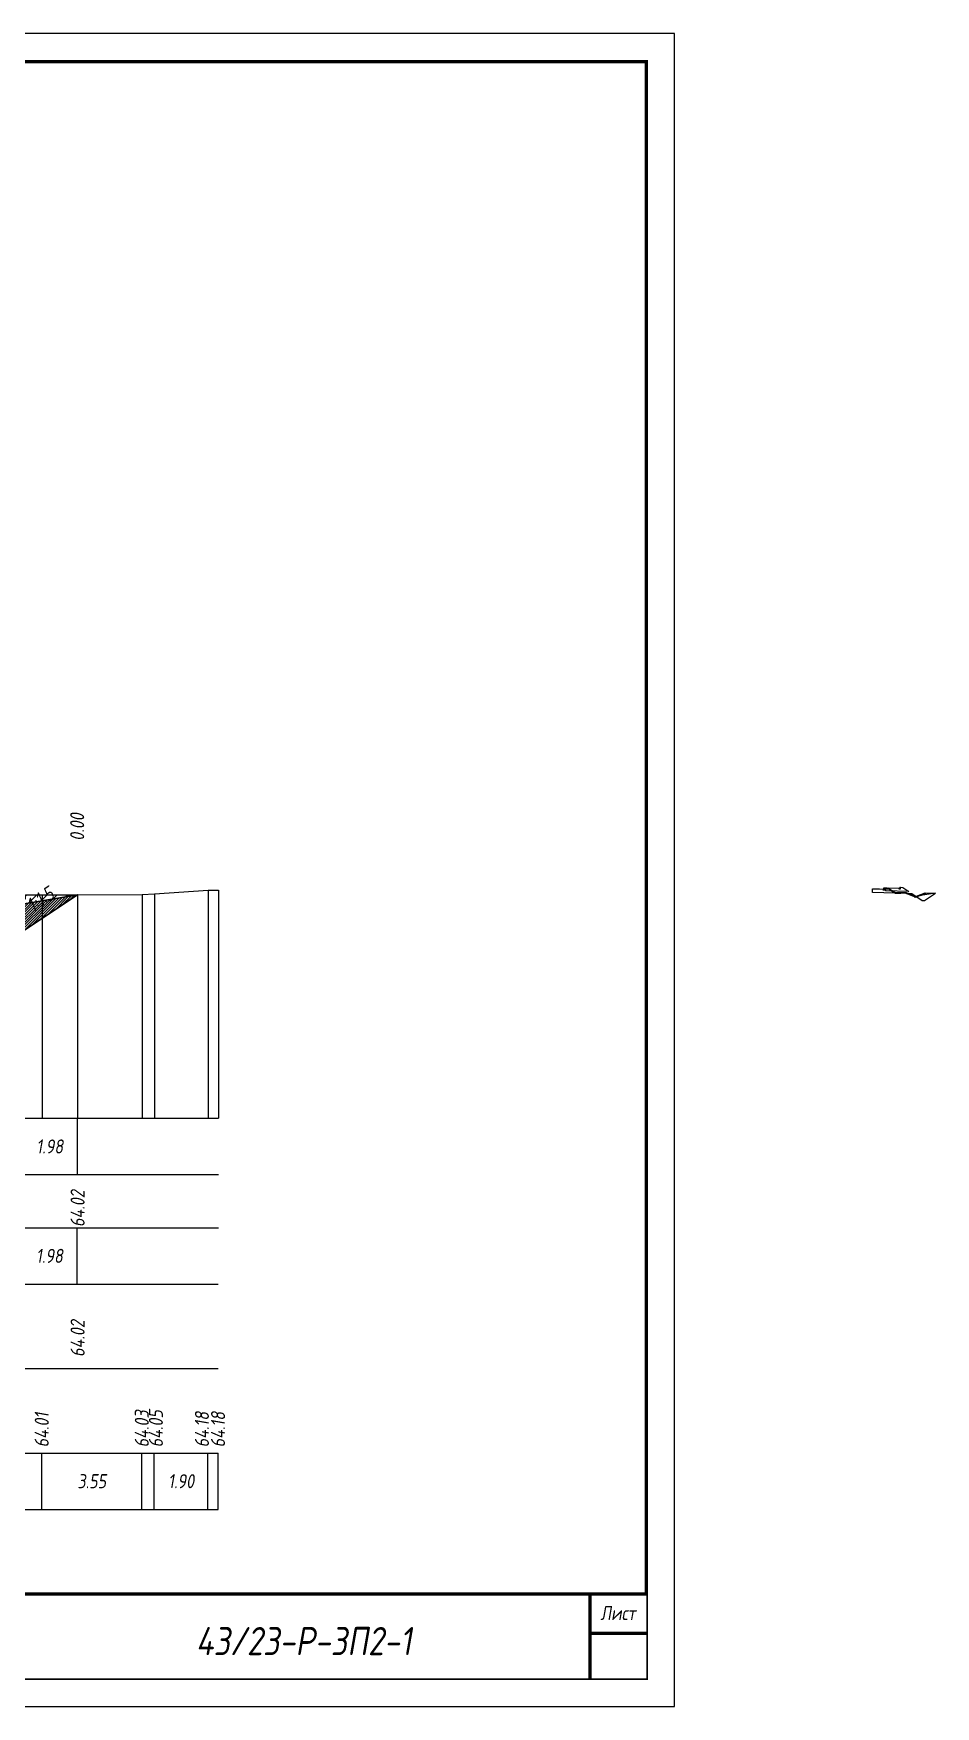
# Model space of a CAD drawing. Extents: x -717 to 1451, y -133302 to 233.
# Drawn here: x 276.1 to 436.3, y -131460.4 to -131163.4 of the extents above; entities that cross this region are included whole.
import ezdxf
from ezdxf.enums import TextEntityAlignment as Align

# ---------------------------------------------------------------- set-up
doc = ezdxf.new("R2010")
doc.units = 0
for name, color, linetype in [('Зарамочное оформление', 7, 'Continuous'), ('Код_510', 7, 'Continuous'), ('Код_514', 1, 'Continuous'), ('Код_516', 1, 'Continuous'), ('Контур_0', 7, 'Continuous'), ('Контур_508', 7, 'Continuous'), ('Контур_512', 7, 'Continuous'), ('Контур_513', 7, 'Continuous'), ('Красный поперечник', 1, 'Continuous'), ('Объём_2650', 7, 'Continuous'), ('Объём_2663', 7, 'Continuous'), ('Откосы', 7, 'Continuous'), ('Рабочие отметки', 7, 'Continuous'), ('Таблица', 7, 'Continuous'), ('Уклоны проезжей части', 7, 'Continuous'), ('Черный поперечник', 3, 'Continuous')]:
    doc.layers.add(name, color=color, linetype=linetype)
for name, color, linetype, true_color in [('Контур_2570', 7, 'Continuous', 0x80ff00), ('Контур_2741', 4, 'Continuous', 0x00ffff), ('Контур_2742', 4, 'Continuous', 0x00ffff), ('Контур_2743', 4, 'Continuous', 0x00ffff), ('Контур_2744', 7, 'Continuous', 0xa4ffff), ('Контур_2750', 4, 'Continuous', 0x00ffff), ('Контур_2751', 4, 'Continuous', 0x00ffff), ('Контур_2752', 4, 'Continuous', 0x00ffff), ('Контур_707', 4, 'Continuous', 0x00ffff), ('Объём_2563', 7, 'Continuous', 0xff8000), ('Объём_2570', 7, 'Continuous', 0x80ff00), ('Объём_2600', 7, 'Continuous', 0x808000), ('Объём_2620', 2, 'Continuous', 0xffff00)]:
    doc.layers.add(name, color=color, linetype=linetype, true_color=true_color)
doc.styles.add('М', font='romand.shx', dxfattribs={"width": 0.8, "oblique": 10, "height": 2.5})

msp = doc.modelspace()

# ---------------------------------------------------------------- hatches: boundary and pattern name
at = {"layer": 'Объём_2600'}
h = msp.add_hatch(dxfattribs=at)
h.set_pattern_fill('ANSI31', color=6, scale=0.4)
h.paths.add_polyline_path([(136.813, -131314.287), (142.079, -131314.065), (146.964, -131314.143), (146.964, -131315.197), (133.365, -131315.605), (135.365, -131315.251), (135.365, -131314.501)])
h.paths.add_polyline_path([(227.918, -131315.794), (227.918, -131312.691), (234.199, -131312.628), (243.411, -131312.808), (243.411, -131313.558), (247.697, -131316.182), (248.026, -131316.397)])
h.paths.add_polyline_path([(277.65, -131316.341), (283.968, -131316.308), (270.603, -131318.568), (274.712, -131317.055), (274.712, -131316.305)])
at = {"layer": 'Объём_2620'}
h = msp.add_hatch(dxfattribs=at)
h.set_pattern_fill('ANSI31', color=2, scale=0.1)
h.paths.add_polyline_path([(267.354, -131319.765), (272.068, -131322.908), (274.068, -131322.908), (283.968, -131316.308), (270.603, -131318.568)])

# ---------------------------------------------------------------- linework, layer by layer
at = {"flags": 128}
msp.add_lwpolyline([(-30.054, -131460.421), (389.946, -131460.421), (389.946, -131163.421), (-30.054, -131163.421)], close=True, dxfattribs=at)
at = {"const_width": 0.6, "flags": 128}
msp.add_lwpolyline([(-10.054, -131455.421), (384.946, -131455.421), (384.946, -131168.421), (-10.054, -131168.421)], close=True, dxfattribs=at)
at = {"color": 2}
for points in [[(267.354, -131319.765), (272.068, -131322.908), (274.068, -131322.908), (283.968, -131316.308), (270.603, -131318.568), (267.354, -131319.765)], [(433.012, -131316.696), (433.955, -131317.325), (434.355, -131317.325), (436.335, -131316.005), (433.662, -131316.457), (433.012, -131316.696)]]:
    msp.add_lwpolyline(points, dxfattribs=at)
at = {"layer": 'Код_510'}
for p, q in [((277.596, -131425.421), (277.596, -131415.421)), ((295.368, -131425.421), (295.368, -131415.421)), ((297.591, -131425.421), (297.591, -131415.421)), ((307.109, -131425.421), (307.109, -131415.421)), ((308.914, -131425.421), (308.914, -131415.421))]:
    msp.add_line(p, q, dxfattribs=at)
at = {"layer": 'Код_514'}
msp.add_line((283.968, -131366), (283.968, -131356), dxfattribs=at)
at = {"layer": 'Код_516'}
msp.add_line((283.914, -131385.421), (283.914, -131375.421), dxfattribs=at)
at = {"layer": 'Контур_0', "flags": 128}
msp.add_lwpolyline([(274.068, -131322.908), (283.968, -131316.308), (283.968, -131316.308), (283.968, -131316.308), (283.968, -131316.308), (283.968, -131316.308), (283.968, -131316.308), (283.968, -131316.308), (283.968, -131316.308), (283.968, -131316.308), (283.968, -131316.308), (283.968, -131316.308), (283.968, -131316.308), (283.968, -131316.308)], dxfattribs=at)
at = {"layer": 'Контур_2570', "flags": 128}
msp.add_lwpolyline([(274.712, -131316.305), (277.65, -131316.341), (295.422, -131316.246), (297.645, -131316.135), (307.164, -131315.506), (308.968, -131315.496)], dxfattribs=at)
at = {"layer": 'Контур_2741', "flags": 128}
msp.add_lwpolyline([(283.968, -131316.308), (283.968, -131316.308)], dxfattribs=at)
at = {"layer": 'Контур_2742', "flags": 128}
msp.add_lwpolyline([(283.968, -131316.308), (283.968, -131316.308)], dxfattribs=at)
at = {"layer": 'Контур_2743', "flags": 128}
msp.add_lwpolyline([(283.968, -131316.308), (283.968, -131316.308)], dxfattribs=at)
at = {"layer": 'Контур_2744', "flags": 128}
msp.add_lwpolyline([(283.968, -131316.308), (283.968, -131316.308)], dxfattribs=at)
msp.add_lwpolyline([(283.968, -131316.308), (283.968, -131316.308)], dxfattribs=at)
msp.add_lwpolyline([(283.968, -131316.308), (283.968, -131316.308)], dxfattribs=at)
msp.add_lwpolyline([(283.968, -131316.308), (283.968, -131316.308)], dxfattribs=at)
msp.add_lwpolyline([(283.968, -131316.308), (283.968, -131316.308)], dxfattribs=at)
msp.add_lwpolyline([(283.968, -131316.308), (283.968, -131316.308)], dxfattribs=at)
at = {"layer": 'Контур_2750', "flags": 128}
msp.add_lwpolyline([(283.968, -131316.308), (283.968, -131316.308)], dxfattribs=at)
at = {"layer": 'Контур_2751', "flags": 128}
msp.add_lwpolyline([(283.968, -131316.308), (283.968, -131316.308)], dxfattribs=at)
at = {"layer": 'Контур_2752', "flags": 128}
msp.add_lwpolyline([(283.968, -131316.308), (283.968, -131316.308)], dxfattribs=at)
at = {"layer": 'Контур_508', "flags": 128}
msp.add_lwpolyline([(105, -131325.199), (105.222, -131325.347), (107.222, -131325.347), (121.293, -131315.967), (146.964, -131315.197), (146.964, -131314.143), (171.17, -131313.567), (177.49, -131313.475), (190.584, -131313.285), (207.617, -131313.084), (208.964, -131313.111), (208.964, -131313.061), (210.23, -131313.086), (210.23, -131313.036), (227.918, -131313.39), (227.918, -131315.794), (262.975, -131316.846), (272.068, -131322.908), (274.068, -131322.908), (283.968, -131316.308)], dxfattribs=at)
at = {"layer": 'Контур_512', "flags": 128}
msp.add_lwpolyline([(227.918, -131315.794), (262.975, -131316.846), (272.068, -131322.908), (274.068, -131322.908), (283.968, -131316.308)], dxfattribs=at)
at = {"layer": 'Контур_513', "flags": 128}
msp.add_lwpolyline([(105, -131325.199), (105.222, -131325.347), (107.222, -131325.347), (121.293, -131315.967), (146.964, -131315.197), (146.964, -131314.143), (171.17, -131313.567), (177.49, -131313.475), (190.584, -131313.285), (207.617, -131313.084), (208.964, -131313.111), (208.964, -131313.061), (210.23, -131313.086), (210.23, -131313.036), (227.918, -131313.39), (227.918, -131315.794), (262.975, -131316.846), (272.068, -131322.908), (274.068, -131322.908), (283.968, -131316.308)], dxfattribs=at)
at = {"layer": 'Контур_707', "flags": 128}
msp.add_lwpolyline([(274.068, -131322.908), (283.968, -131316.308)], dxfattribs=at)
at = {"layer": 'Красный поперечник'}
for p, q in [((274.068, -131322.908), (283.968, -131316.308)), ((283.968, -131316.308), (283.968, -131356))]:
    msp.add_line(p, q, dxfattribs=at)
at = {"layer": 'Объём_2563', "color": 250, "flags": 128}
msp.add_lwpolyline([(427.48, -131315.648), (427.296, -131315.465), (426.996, -131315.459), (426.996, -131315.429), (427.276, -131315.429), (427.276, -131315.229), (427.176, -131315.229), (427.176, -131315.066), (427.74, -131315.091), (427.74, -131315.215), (428.02, -131315.215), (428.02, -131315.107), (429.819, -131315.143), (429.819, -131315.257), (430.099, -131315.257), (430.099, -131315.057), (429.999, -131315.057), (429.999, -131314.957), (430.496, -131315.019), (431.563, -131315.73), (427.48, -131315.648), (427.48, -131315.648)], dxfattribs=at)
at = {"layer": 'Объём_2570', "flags": 128}
msp.add_lwpolyline([(434.484, -131316.154), (432.976, -131316.71), (432.709, -131316.785), (432.586, -131316.705), (431.141, -131316.065), (431.035, -131316.052), (429.193, -131316.053), (429.081, -131315.98), (428.224, -131315.455), (428.224, -131315.305), (429.081, -131315.83), (429.193, -131315.903), (431.035, -131315.902), (431.141, -131315.915), (432.586, -131316.555), (432.709, -131316.635), (432.976, -131316.56), (434.484, -131316.004), (434.484, -131316.154), (434.484, -131316.154)], dxfattribs=at)
at = {"layer": 'Объём_2600', "flags": 128}
for points in [[(429.193, -131316.053), (429.147, -131316.023), (430.149, -131316.053), (429.193, -131316.053), (429.193, -131316.053)], [(432.137, -131316.112), (433.012, -131316.696), (432.976, -131316.71), (432.709, -131316.785), (432.586, -131316.705), (431.184, -131316.084), (432.137, -131316.112), (432.137, -131316.112)]]:
    msp.add_lwpolyline(points, dxfattribs=at)
at = {"layer": 'Объём_2620', "flags": 128}
msp.add_lwpolyline([(270.603, -131318.568), (283.968, -131316.308), (274.068, -131322.908), (272.068, -131322.908), (267.354, -131319.765), (270.603, -131318.568), (270.603, -131318.568)], dxfattribs=at)
msp.add_lwpolyline([(270.603, -131318.568), (283.968, -131316.308), (274.068, -131322.908), (272.068, -131322.908), (267.354, -131319.765), (270.603, -131318.568), (270.603, -131318.568)], dxfattribs=at)
at = {"layer": 'Объём_2650', "color": 6, "flags": 128}
for points in [[(425.125, -131315.902), (425.125, -131315.281), (426.381, -131315.269), (428.224, -131315.305), (428.224, -131315.455), (429.081, -131315.98), (429.147, -131316.023), (425.125, -131315.902), (425.125, -131315.902)], [(277.65, -131316.341), (283.968, -131316.308), (270.603, -131318.568), (274.712, -131317.055), (274.712, -131316.305), (277.65, -131316.341), (277.65, -131316.341)], [(435.072, -131316.011), (436.335, -131316.005), (433.662, -131316.457), (434.484, -131316.154), (434.484, -131316.004), (435.072, -131316.011), (435.072, -131316.011)]]:
    msp.add_lwpolyline(points, dxfattribs=at)
at = {"layer": 'Объём_2650', "flags": 128}
msp.add_lwpolyline([(277.65, -131316.341), (283.968, -131316.308), (270.603, -131318.568), (274.712, -131317.055), (274.712, -131316.305), (277.65, -131316.341), (277.65, -131316.341)], dxfattribs=at)
at = {"layer": 'Объём_2663', "flags": 128}
msp.add_lwpolyline([(274.068, -131322.908), (283.968, -131316.308)], dxfattribs=at)
msp.add_lwpolyline([(274.068, -131322.908), (283.968, -131316.308)], dxfattribs=at)
at = {"layer": 'Таблица'}
for p, q in [((80, -131356), (308.968, -131356)), ((80, -131366), (308.968, -131366)), ((80, -131375.421), (308.968, -131375.421)), ((79.946, -131385.421), (308.914, -131385.421)), ((79.946, -131400.421), (308.914, -131400.421)), ((79.946, -131415.421), (308.914, -131415.421)), ((79.946, -131425.421), (308.914, -131425.421))]:
    msp.add_line(p, q, dxfattribs=at)
at = {"layer": 'Черный поперечник', "color": 7}
for p, q in [((307.164, -131315.506), (307.164, -131356)), ((308.968, -131315.496), (308.968, -131356)), ((277.65, -131316.341), (277.65, -131356)), ((295.422, -131316.246), (295.422, -131356)), ((297.645, -131316.135), (297.645, -131356))]:
    msp.add_line(p, q, dxfattribs=at)
at = {"layer": 'Черный поперечник', "flags": 128}
msp.add_lwpolyline([(274.712, -131316.305), (277.65, -131316.341), (295.422, -131316.246), (297.645, -131316.135), (307.164, -131315.506), (308.968, -131315.496)], dxfattribs=at)

# ---------------------------------------------------------------- texts
at = {"linetype": 'Continuous', "style": 'М', "oblique": 10, "width": 0.8}
msp.add_text('429', height=2.5, dxfattribs=at).set_placement((380.312, -131451.509), align=Align.MIDDLE)
at = {"layer": 'Код_510', "style": 'М', "oblique": 10, "width": 0.8}
for s, p in [('64.05', (297.868, -131414.421)), ('64.01', (277.596, -131414.421)), ('64.03', (295.368, -131414.421)), ('64.18', (306.045, -131414.421)), ('64.18', (308.914, -131414.421))]:
    msp.add_text(s, height=2.5, rotation=90, dxfattribs=at).set_placement(p, align=Align.MIDDLE_LEFT)
for s, p in [('3.55', (286.482, -131420.421)), ('1.90', (302.35, -131420.421))]:
    msp.add_text(s, height=2.5, dxfattribs=at).set_placement(p, align=Align.MIDDLE_CENTER)
at = {"layer": 'Код_514', "style": 'М', "oblique": 10, "width": 0.8}
msp.add_text('1.98', height=2.5, dxfattribs=at).set_placement((279.018, -131361), align=Align.MIDDLE_CENTER)
msp.add_text('64.02', height=2.5, rotation=90, dxfattribs=at).set_placement((283.968, -131375.311), align=Align.MIDDLE_LEFT)
at = {"layer": 'Код_516', "style": 'М', "oblique": 10, "width": 0.8}
msp.add_text('1.98', height=2.5, dxfattribs=at).set_placement((278.964, -131380.421), align=Align.MIDDLE_CENTER)
msp.add_text('64.02', height=2.5, rotation=90, dxfattribs=at).set_placement((283.968, -131398.371), align=Align.MIDDLE_LEFT)
at = {"layer": 'Откосы', "color": 1, "style": 'М', "oblique": 10, "width": 0.8}
msp.add_text('1:1.5', height=2.5, rotation=33.69007, dxfattribs=at).set_placement((278.464, -131318.776), align=Align.BOTTOM_CENTER)
at = {"layer": 'Рабочие отметки', "color": 1, "style": 'М', "oblique": 10, "width": 0.8}
msp.add_text('0.00', height=2.5, rotation=90, dxfattribs=at).set_placement((283.89, -131306.738), align=Align.MIDDLE_LEFT)
at = {"layer": 'Уклоны проезжей части', "color": 1, "style": 'М', "oblique": 10, "width": 0.8}
msp.add_text('1:1.5', height=2.5, rotation=33.69007, dxfattribs=at).set_placement((278.464, -131318.776), align=Align.BOTTOM_CENTER)

# ---------------------------------------------------------------- next in the draw order: wipeouts: each hides what was drawn before it
at = {"linetype": 'Continuous'}
msp.add_wipeout([(199.946, -131440.421), (384.946, -131440.421), (384.946, -131455.421), (199.946, -131455.421)], dxfattribs=at).dxf.layer = 'Зарамочное оформление'

# ---------------------------------------------------------------- next in the draw order: linework, layer by layer
at = {"layer": 'Зарамочное оформление', "linetype": 'Continuous', "lineweight": -3, "const_width": 0.6, "flags": 128}
for points in [[(199.946, -131455.421), (199.946, -131440.421), (384.946, -131440.421)], [(374.946, -131440.421), (374.946, -131455.421)], [(374.946, -131447.421), (384.946, -131447.421)]]:
    msp.add_lwpolyline(points, dxfattribs=at)

# ---------------------------------------------------------------- next in the draw order: texts
at = {"linetype": 'Continuous', "insert": (324.131, -131448.803), "char_height": 5, "width": 110, "attachment_point": 5, "style": 'М'}
msp.add_mtext('43/23-Р-ЗП2-1', dxfattribs=at)
at = {"layer": 'Зарамочное оформление', "linetype": 'Continuous', "style": 'М', "oblique": 10, "width": 0.8}
msp.add_text('Лист', height=2.5, dxfattribs=at).set_placement((379.946, -131443.828), align=Align.MIDDLE_CENTER)

doc.saveas('drawing.dxf')
